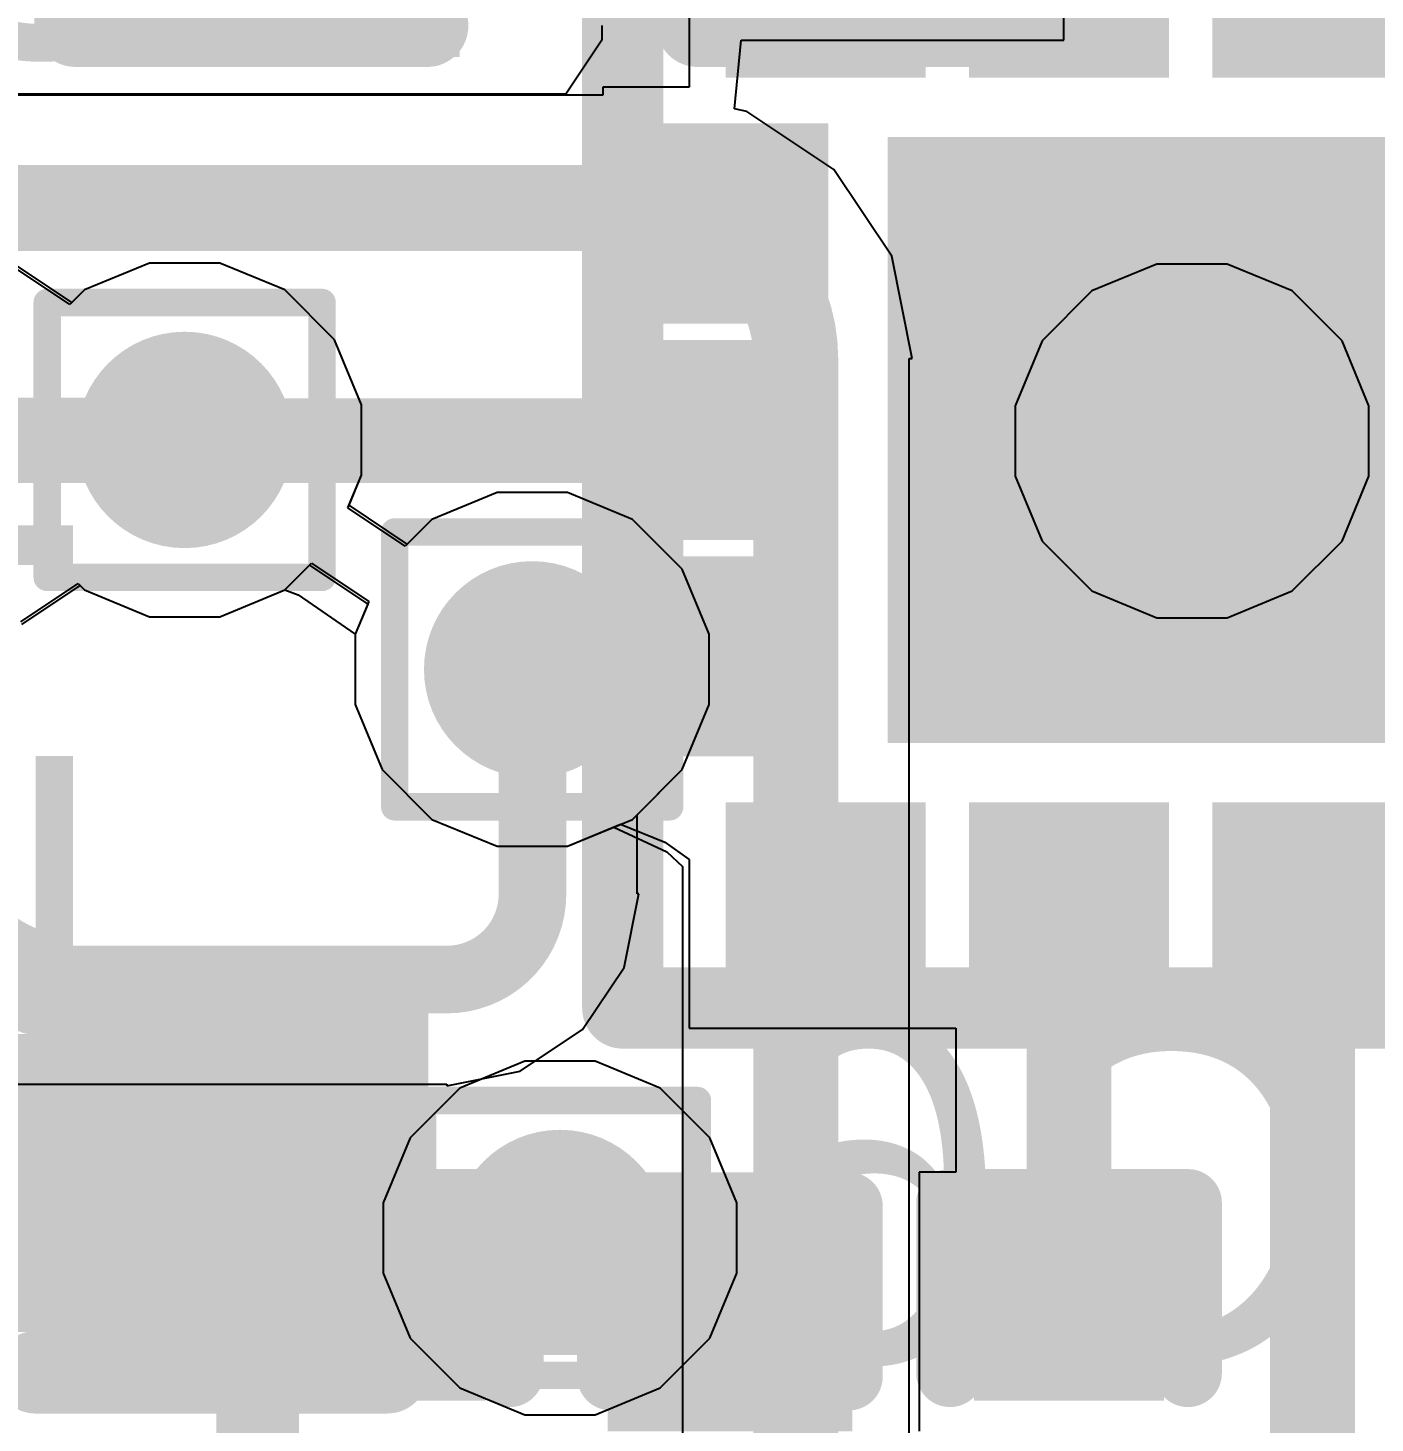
# Model space of a CAD drawing. Header units: inches. Extents: x -12 to 5355, y -7 to 5366.
# Drawn here: x 28.938 to 31.428, y 57.443 to 60.022 of the extents above; entities that cross this region are included whole.
import ezdxf

# ---------------------------------------------------------------- set-up
doc = ezdxf.new("R2010")
doc.units = ezdxf.units.IN
for name, color, linetype in [('BOTTOM LAYER', 5, 'Continuous'), ('Bottom Overlay', 54, 'Continuous'), ('Bottom Paste', 16, 'Continuous'), ('Bottom Solder', 6, 'Continuous'), ('Drill Drawing', 1, 'Continuous'), ('GROUND1', 16, 'Continuous'), ('GROUND2', 156, 'Continuous'), ('POWER', 76, 'Continuous'), ('SIGNAL', 90, 'Continuous'), ('TOP LAYER', 1, 'Continuous'), ('Top Overlay', 2, 'Continuous'), ('Top Paste', 8, 'Continuous'), ('Top Solder', 216, 'Continuous'), ('Via Holes', 16, 'Continuous')]:
    doc.layers.add(name, color=color, linetype=linetype)
doc.styles.add('Arial', font='', dxfattribs={"height": 0.2})
doc.styles.get('Arial').set_extended_font_data('Arial')

# ---------------------------------------------------------------- blocks, each defined once
blk = doc.blocks.new('CAPC0603X03L_C_11')
at = {"layer": 'TOP LAYER'}
for points in [[(-0.42, -0.15), (-0.42, 0.15), (-0.15, 0.15), (-0.15, -0.15)], [(0.15, -0.15), (0.15, 0.15), (0.42, 0.15), (0.42, -0.15)]]:
    blk.add_hatch(color=1, dxfattribs=at).paths.add_polyline_path(points)
at = {"layer": 'Top Paste'}
for points in [[(-0.42, -0.15), (-0.42, 0.15), (-0.15, 0.15), (-0.15, -0.15)], [(0.15, -0.15), (0.15, 0.15), (0.42, 0.15), (0.42, -0.15)]]:
    blk.add_hatch(color=8, dxfattribs=at).paths.add_polyline_path(points)
at = {"layer": 'Top Solder'}
for points in [[(-0.4454, -0.1754), (-0.4454, 0.1754), (-0.1246, 0.1754), (-0.1246, -0.1754)], [(0.1246, -0.1754), (0.1246, 0.1754), (0.4454, 0.1754), (0.4454, -0.1754)]]:
    blk.add_hatch(color=216, dxfattribs=at).paths.add_polyline_path(points)
at = {"layer": 'Top Overlay'}
for points in [[(-0.175, 0.22, 0.125, 0.125, 0), (-0.49, 0.22, 0.125, 0.125, 0)], [(-0.49, -0.22, 0.125, 0.125, 0), (-0.49, 0.22, 0.125, 0.125, 0)], [(0.49, 0.22, 0.125, 0.125, 0), (0.175, 0.22, 0.125, 0.125, 0)], [(0.49, -0.22, 0.125, 0.125, 0), (0.49, 0.22, 0.125, 0.125, 0)], [(-0.175, -0.22, 0.125, 0.125, 0), (-0.49, -0.22, 0.125, 0.125, 0)], [(0.49, -0.22, 0.125, 0.125, 0), (0.175, -0.22, 0.125, 0.125, 0)]]:
    blk.add_lwpolyline(points, format="xyseb", dxfattribs=at)
for points in [[(-0.5212, 0.22, 0.0625, 0.0625, 1), (-0.4587, 0.22, 0.0625, 0.0625, 1)], [(-0.5212, 0.22, 0.0625, 0.0625, 1), (-0.4587, 0.22, 0.0625, 0.0625, 1)], [(-0.2063, 0.22, 0.0625, 0.0625, 1), (-0.1438, 0.22, 0.0625, 0.0625, 1)], [(0.1438, 0.22, 0.0625, 0.0625, 1), (0.2063, 0.22, 0.0625, 0.0625, 1)], [(0.4587, 0.22, 0.0625, 0.0625, 1), (0.5212, 0.22, 0.0625, 0.0625, 1)], [(0.4587, 0.22, 0.0625, 0.0625, 1), (0.5212, 0.22, 0.0625, 0.0625, 1)], [(-0.5212, -0.22, 0.0625, 0.0625, 1), (-0.4587, -0.22, 0.0625, 0.0625, 1)], [(-0.5212, -0.22, 0.0625, 0.0625, 1), (-0.4587, -0.22, 0.0625, 0.0625, 1)], [(-0.2063, -0.22, 0.0625, 0.0625, 1), (-0.1438, -0.22, 0.0625, 0.0625, 1)], [(0.1438, -0.22, 0.0625, 0.0625, 1), (0.2063, -0.22, 0.0625, 0.0625, 1)], [(0.4587, -0.22, 0.0625, 0.0625, 1), (0.5212, -0.22, 0.0625, 0.0625, 1)], [(0.4587, -0.22, 0.0625, 0.0625, 1), (0.5212, -0.22, 0.0625, 0.0625, 1)]]:
    blk.add_lwpolyline(points, format="xyseb", close=True, dxfattribs=at)
blk = doc.blocks.new('CAPC0603X03L_C_40')
at = {"layer": 'TOP LAYER'}
for points in [[(-0.42, -0.15), (-0.42, 0.15), (-0.15, 0.15), (-0.15, -0.15)], [(0.15, -0.15), (0.15, 0.15), (0.42, 0.15), (0.42, -0.15)]]:
    blk.add_hatch(color=1, dxfattribs=at).paths.add_polyline_path(points)
at = {"layer": 'Top Paste'}
for points in [[(-0.42, -0.15), (-0.42, 0.15), (-0.15, 0.15), (-0.15, -0.15)], [(0.15, -0.15), (0.15, 0.15), (0.42, 0.15), (0.42, -0.15)]]:
    blk.add_hatch(color=8, dxfattribs=at).paths.add_polyline_path(points)
at = {"layer": 'Top Solder'}
for points in [[(-0.4454, -0.1754), (-0.4454, 0.1754), (-0.1246, 0.1754), (-0.1246, -0.1754)], [(0.1246, -0.1754), (0.1246, 0.1754), (0.4454, 0.1754), (0.4454, -0.1754)]]:
    blk.add_hatch(color=216, dxfattribs=at).paths.add_polyline_path(points)
at = {"layer": 'Top Overlay'}
for points in [[(-0.175, 0.22, 0.125, 0.125, 0), (-0.49, 0.22, 0.125, 0.125, 0)], [(-0.49, -0.22, 0.125, 0.125, 0), (-0.49, 0.22, 0.125, 0.125, 0)], [(0.49, 0.22, 0.125, 0.125, 0), (0.175, 0.22, 0.125, 0.125, 0)], [(0.49, -0.22, 0.125, 0.125, 0), (0.49, 0.22, 0.125, 0.125, 0)], [(-0.175, -0.22, 0.125, 0.125, 0), (-0.49, -0.22, 0.125, 0.125, 0)], [(0.49, -0.22, 0.125, 0.125, 0), (0.175, -0.22, 0.125, 0.125, 0)]]:
    blk.add_lwpolyline(points, format="xyseb", dxfattribs=at)
for points in [[(-0.5212, 0.22, 0.0625, 0.0625, 1), (-0.4587, 0.22, 0.0625, 0.0625, 1)], [(-0.5212, 0.22, 0.0625, 0.0625, 1), (-0.4587, 0.22, 0.0625, 0.0625, 1)], [(-0.2063, 0.22, 0.0625, 0.0625, 1), (-0.1438, 0.22, 0.0625, 0.0625, 1)], [(0.1438, 0.22, 0.0625, 0.0625, 1), (0.2063, 0.22, 0.0625, 0.0625, 1)], [(0.4587, 0.22, 0.0625, 0.0625, 1), (0.5212, 0.22, 0.0625, 0.0625, 1)], [(0.4587, 0.22, 0.0625, 0.0625, 1), (0.5212, 0.22, 0.0625, 0.0625, 1)], [(-0.5212, -0.22, 0.0625, 0.0625, 1), (-0.4587, -0.22, 0.0625, 0.0625, 1)], [(-0.5212, -0.22, 0.0625, 0.0625, 1), (-0.4587, -0.22, 0.0625, 0.0625, 1)], [(-0.2063, -0.22, 0.0625, 0.0625, 1), (-0.1438, -0.22, 0.0625, 0.0625, 1)], [(0.1438, -0.22, 0.0625, 0.0625, 1), (0.2063, -0.22, 0.0625, 0.0625, 1)], [(0.4587, -0.22, 0.0625, 0.0625, 1), (0.5212, -0.22, 0.0625, 0.0625, 1)], [(0.4587, -0.22, 0.0625, 0.0625, 1), (0.5212, -0.22, 0.0625, 0.0625, 1)]]:
    blk.add_lwpolyline(points, format="xyseb", close=True, dxfattribs=at)
blk = doc.blocks.new('UFQFN40P200X200X65_HS_15N_86')
at = {"layer": 'TOP LAYER'}
for points in [[(-0.4999, 0.4999), (0.5001, 0.4999), (0.5001, -0.5001), (-0.4999, -0.5001)], [(-0.7299, 0.3499), (-0.7299, 0.0999), (-0.9599, 0.0999), (-0.9599, 0.3499)], [(0.9601, 0.3499), (0.9601, 0.0999), (0.7301, 0.0999), (0.7301, 0.3499)], [(-0.7299, -0.1001), (-0.7299, -0.3501), (-0.9599, -0.3501), (-0.9599, -0.1001)], [(0.9601, -0.1001), (0.9601, -0.3501), (0.7301, -0.3501), (0.7301, -0.1001)], [(-0.7299, -0.5501), (-0.7299, -0.8001), (-0.9599, -0.8001), (-0.9599, -0.5501)], [(0.9601, -0.5501), (0.9601, -0.8001), (0.7301, -0.8001), (0.7301, -0.5501)], [(-0.5249, -0.7301), (-0.2749, -0.7301), (-0.2749, -0.9601), (-0.5249, -0.9601)], [(-0.1249, -0.7301), (0.1251, -0.7301), (0.1251, -0.9601), (-0.1249, -0.9601)], [(0.2751, -0.7301), (0.5251, -0.7301), (0.5251, -0.9601), (0.2751, -0.9601)]]:
    blk.add_hatch(color=1, dxfattribs=at).paths.add_polyline_path(points)
at = {"layer": 'Top Paste'}
h = blk.add_hatch(color=8, dxfattribs=at)
edge = h.paths.add_edge_path()
edge.add_arc((0.2125, -0.2125), 0.2125, 270, 360)
edge.add_line((0.425, -0.2125), (0.425, 0.2125))
edge.add_arc((0.2125, 0.2125), 0.2125, 0, 90)
edge.add_line((0.2125, 0.425), (-0.2125, 0.425))
edge.add_arc((-0.2125, 0.2125), 0.2125, 90, 180)
edge.add_line((-0.425, 0.2125), (-0.425, -0.2125))
edge.add_arc((-0.2125, -0.2125), 0.2125, 180, 270)
edge.add_line((-0.2125, -0.425), (0.2125, -0.425))
h = blk.add_hatch(color=8, dxfattribs=at)
edge = h.paths.add_edge_path()
edge.add_arc((-0.8449, 0.2149), 0.115, 180, 360)
edge.add_line((-0.7299, 0.2149), (-0.7299, 0.2349))
edge.add_arc((-0.8449, 0.2349), 0.115, 0, 180)
edge.add_line((-0.9599, 0.2349), (-0.9599, 0.2149))
h = blk.add_hatch(color=8, dxfattribs=at)
edge = h.paths.add_edge_path()
edge.add_arc((0.8451, 0.2149), 0.115, 180, 360)
edge.add_line((0.9601, 0.2149), (0.9601, 0.2349))
edge.add_arc((0.8451, 0.2349), 0.115, 0, 180)
edge.add_line((0.7301, 0.2349), (0.7301, 0.2149))
h = blk.add_hatch(color=8, dxfattribs=at)
edge = h.paths.add_edge_path()
edge.add_arc((-0.8449, -0.2351), 0.115, 180, 360)
edge.add_line((-0.7299, -0.2351), (-0.7299, -0.2151))
edge.add_arc((-0.8449, -0.2151), 0.115, 0, 180)
edge.add_line((-0.9599, -0.2151), (-0.9599, -0.2351))
h = blk.add_hatch(color=8, dxfattribs=at)
edge = h.paths.add_edge_path()
edge.add_arc((0.8451, -0.2351), 0.115, 180, 360)
edge.add_line((0.9601, -0.2351), (0.9601, -0.2151))
edge.add_arc((0.8451, -0.2151), 0.115, 0, 180)
edge.add_line((0.7301, -0.2151), (0.7301, -0.2351))
h = blk.add_hatch(color=8, dxfattribs=at)
edge = h.paths.add_edge_path()
edge.add_arc((-0.8449, -0.6851), 0.115, 180, 360)
edge.add_line((-0.7299, -0.6851), (-0.7299, -0.6651))
edge.add_arc((-0.8449, -0.6651), 0.115, 0, 180)
edge.add_line((-0.9599, -0.6651), (-0.9599, -0.6851))
h = blk.add_hatch(color=8, dxfattribs=at)
edge = h.paths.add_edge_path()
edge.add_arc((0.8451, -0.6851), 0.115, 180, 360)
edge.add_line((0.9601, -0.6851), (0.9601, -0.6651))
edge.add_arc((0.8451, -0.6651), 0.115, 0, 180)
edge.add_line((0.7301, -0.6651), (0.7301, -0.6851))
h = blk.add_hatch(color=8, dxfattribs=at)
edge = h.paths.add_edge_path()
edge.add_arc((-0.3899, -0.8451), 0.115, 270, 450)
edge.add_line((-0.3899, -0.7301), (-0.4099, -0.7301))
edge.add_arc((-0.4099, -0.8451), 0.115, 90, 270)
edge.add_line((-0.4099, -0.9601), (-0.3899, -0.9601))
h = blk.add_hatch(color=8, dxfattribs=at)
edge = h.paths.add_edge_path()
edge.add_arc((0.0101, -0.8451), 0.115, 270, 450)
edge.add_line((0.0101, -0.7301), (-0.0099, -0.7301))
edge.add_arc((-0.0099, -0.8451), 0.115, 90, 270)
edge.add_line((-0.0099, -0.9601), (0.0101, -0.9601))
h = blk.add_hatch(color=8, dxfattribs=at)
edge = h.paths.add_edge_path()
edge.add_arc((0.4101, -0.8451), 0.115, 270, 450)
edge.add_line((0.4101, -0.7301), (0.3901, -0.7301))
edge.add_arc((0.3901, -0.8451), 0.115, 90, 270)
edge.add_line((0.3901, -0.9601), (0.4101, -0.9601))
at = {"layer": 'Top Solder'}
for points in [[(-0.5599, 0.5599), (0.5601, 0.5599), (0.5601, -0.5601), (-0.5599, -0.5601)], [(-0.6699, 0.4099), (-0.6699, 0.0399), (-1.0199, 0.0399), (-1.0199, 0.4099)], [(1.0201, 0.4099), (1.0201, 0.0399), (0.6701, 0.0399), (0.6701, 0.4099)], [(-0.6699, -0.0401), (-0.6699, -0.4101), (-1.0199, -0.4101), (-1.0199, -0.0401)], [(1.0201, -0.0401), (1.0201, -0.4101), (0.6701, -0.4101), (0.6701, -0.0401)], [(-0.6699, -0.4901), (-0.6699, -0.8601), (-1.0199, -0.8601), (-1.0199, -0.4901)], [(1.0201, -0.4901), (1.0201, -0.8601), (0.6701, -0.8601), (0.6701, -0.4901)], [(-0.5849, -0.6701), (-0.2149, -0.6701), (-0.2149, -1.0201), (-0.5849, -1.0201)], [(-0.1849, -0.6701), (0.1851, -0.6701), (0.1851, -1.0201), (-0.1849, -1.0201)], [(0.2151, -0.6701), (0.5851, -0.6701), (0.5851, -1.0201), (0.2151, -1.0201)]]:
    blk.add_hatch(color=216, dxfattribs=at).paths.add_polyline_path(points)
at = {"layer": 'Top Overlay'}
for points in [[(1.0501, -1.0501, 0.15, 0.15, 0), (1.0501, 1.0499, 0.15, 0.15, 0)], [(1.0501, -1.0501, 0.15, 0.15, 0), (-1.0499, -1.0501, 0.15, 0.15, 0)]]:
    blk.add_lwpolyline(points, format="xyseb", dxfattribs=at)
blk.add_lwpolyline([(1.0126, -1.0501, 0.075, 0.075, 1), (1.0876, -1.0501, 0.075, 0.075, 1)], format="xyseb", close=True, dxfattribs=at)
blk.add_lwpolyline([(1.0126, -1.0501, 0.075, 0.075, 1), (1.0876, -1.0501, 0.075, 0.075, 1)], format="xyseb", close=True, dxfattribs=at)
blk = doc.blocks.new('INDC0603X03L_C_114')
at = {"layer": 'TOP LAYER'}
for points in [[(-0.4199, -0.1499), (-0.4199, 0.1501), (-0.1499, 0.1501), (-0.1499, -0.1499)], [(0.1501, -0.1499), (0.1501, 0.1501), (0.4201, 0.1501), (0.4201, -0.1499)]]:
    blk.add_hatch(color=1, dxfattribs=at).paths.add_polyline_path(points)
at = {"layer": 'Top Paste'}
for points in [[(-0.4199, -0.1499), (-0.4199, 0.1501), (-0.1499, 0.1501), (-0.1499, -0.1499)], [(0.1501, -0.1499), (0.1501, 0.1501), (0.4201, 0.1501), (0.4201, -0.1499)]]:
    blk.add_hatch(color=8, dxfattribs=at).paths.add_polyline_path(points)
at = {"layer": 'Top Solder'}
for points in [[(-0.4961, -0.2261), (-0.4961, 0.2263), (-0.0737, 0.2263), (-0.0737, -0.2261)], [(0.0739, -0.2261), (0.0739, 0.2263), (0.4963, 0.2263), (0.4963, -0.2261)]]:
    blk.add_hatch(color=216, dxfattribs=at).paths.add_polyline_path(points)
at = {"layer": 'Top Overlay'}
for points in [[(-0.4899, -0.2199, 0.125, 0.125, 0), (-0.4899, 0.2201, 0.125, 0.125, 0)], [(-0.1749, 0.2201, 0.125, 0.125, 0), (-0.4899, 0.2201, 0.125, 0.125, 0)], [(0.4901, 0.2201, 0.125, 0.125, 0), (0.1751, 0.2201, 0.125, 0.125, 0)], [(0.4901, -0.2199, 0.125, 0.125, 0), (0.4901, 0.2201, 0.125, 0.125, 0)], [(-0.1749, -0.2199, 0.125, 0.125, 0), (-0.4899, -0.2199, 0.125, 0.125, 0)], [(0.4901, -0.2199, 0.125, 0.125, 0), (0.1751, -0.2199, 0.125, 0.125, 0)]]:
    blk.add_lwpolyline(points, format="xyseb", dxfattribs=at)
for points in [[(-0.5212, 0.2201, 0.0625, 0.0625, 1), (-0.4587, 0.2201, 0.0625, 0.0625, 1)], [(-0.5212, 0.2201, 0.0625, 0.0625, 1), (-0.4587, 0.2201, 0.0625, 0.0625, 1)], [(-0.2062, 0.2201, 0.0625, 0.0625, 1), (-0.1437, 0.2201, 0.0625, 0.0625, 1)], [(0.1438, 0.2201, 0.0625, 0.0625, 1), (0.2063, 0.2201, 0.0625, 0.0625, 1)], [(0.4588, 0.2201, 0.0625, 0.0625, 1), (0.5213, 0.2201, 0.0625, 0.0625, 1)], [(0.4588, 0.2201, 0.0625, 0.0625, 1), (0.5213, 0.2201, 0.0625, 0.0625, 1)], [(-0.5212, -0.2199, 0.0625, 0.0625, 1), (-0.4587, -0.2199, 0.0625, 0.0625, 1)], [(-0.5212, -0.2199, 0.0625, 0.0625, 1), (-0.4587, -0.2199, 0.0625, 0.0625, 1)], [(-0.2062, -0.2199, 0.0625, 0.0625, 1), (-0.1437, -0.2199, 0.0625, 0.0625, 1)], [(0.1438, -0.2199, 0.0625, 0.0625, 1), (0.2063, -0.2199, 0.0625, 0.0625, 1)], [(0.4588, -0.2199, 0.0625, 0.0625, 1), (0.5213, -0.2199, 0.0625, 0.0625, 1)], [(0.4588, -0.2199, 0.0625, 0.0625, 1), (0.5213, -0.2199, 0.0625, 0.0625, 1)]]:
    blk.add_lwpolyline(points, format="xyseb", close=True, dxfattribs=at)
blk = doc.blocks.new('CAPC1005X04L_B_140')
at = {"layer": 'BOTTOM LAYER'}
for points in [[(-0.2, 0.25), (-0.2, -0.25), (-0.8, -0.25), (-0.8, 0.25)], [(0.8, 0.25), (0.8, -0.25), (0.2, -0.25), (0.2, 0.25)]]:
    blk.add_hatch(color=5, dxfattribs=at).paths.add_polyline_path(points)
at = {"layer": 'Bottom Paste'}
for points in [[(-0.2, 0.25), (-0.2, -0.25), (-0.8, -0.25), (-0.8, 0.25)], [(0.8, 0.25), (0.8, -0.25), (0.2, -0.25), (0.2, 0.25)]]:
    blk.add_hatch(color=16, dxfattribs=at).paths.add_polyline_path(points)
at = {"layer": 'Bottom Solder'}
for points in [[(-0.1746, 0.2754), (-0.1746, -0.2754), (-0.8254, -0.2754), (-0.8254, 0.2754)], [(0.8254, 0.2754), (0.8254, -0.2754), (0.1746, -0.2754), (0.1746, 0.2754)]]:
    blk.add_hatch(color=6, dxfattribs=at).paths.add_polyline_path(points)
at = {"layer": 'Bottom Overlay'}
for points in [[(-0.9001, 0.3501, 0.1524, 0.1524, 0), (-0.2501, 0.3501, 0.1524, 0.1524, 0)], [(-0.9001, -0.3499, 0.1524, 0.1524, 0), (-0.9001, 0.3501, 0.1524, 0.1524, 0)], [(0.2499, 0.3501, 0.1524, 0.1524, 0), (0.8999, 0.3501, 0.1524, 0.1524, 0)], [(0.8999, -0.3499, 0.1524, 0.1524, 0), (0.8999, 0.3501, 0.1524, 0.1524, 0)], [(-0.9001, -0.3499, 0.1524, 0.1524, 0), (-0.2501, -0.3499, 0.1524, 0.1524, 0)], [(0.2499, -0.3499, 0.1524, 0.1524, 0), (0.8999, -0.3499, 0.1524, 0.1524, 0)]]:
    blk.add_lwpolyline(points, format="xyseb", dxfattribs=at)
for points in [[(-0.9382, 0.3501, 0.0762, 0.0762, 1), (-0.862, 0.3501, 0.0762, 0.0762, 1)], [(-0.9382, 0.3501, 0.0762, 0.0762, 1), (-0.862, 0.3501, 0.0762, 0.0762, 1)], [(-0.2882, 0.3501, 0.0762, 0.0762, 1), (-0.212, 0.3501, 0.0762, 0.0762, 1)], [(0.2118, 0.3501, 0.0762, 0.0762, 1), (0.288, 0.3501, 0.0762, 0.0762, 1)], [(0.8618, 0.3501, 0.0762, 0.0762, 1), (0.938, 0.3501, 0.0762, 0.0762, 1)], [(0.8618, 0.3501, 0.0762, 0.0762, 1), (0.938, 0.3501, 0.0762, 0.0762, 1)], [(-0.9382, -0.3499, 0.0762, 0.0762, 1), (-0.862, -0.3499, 0.0762, 0.0762, 1)], [(-0.9382, -0.3499, 0.0762, 0.0762, 1), (-0.862, -0.3499, 0.0762, 0.0762, 1)], [(-0.2882, -0.3499, 0.0762, 0.0762, 1), (-0.212, -0.3499, 0.0762, 0.0762, 1)], [(0.2118, -0.3499, 0.0762, 0.0762, 1), (0.288, -0.3499, 0.0762, 0.0762, 1)], [(0.8618, -0.3499, 0.0762, 0.0762, 1), (0.938, -0.3499, 0.0762, 0.0762, 1)], [(0.8618, -0.3499, 0.0762, 0.0762, 1), (0.938, -0.3499, 0.0762, 0.0762, 1)]]:
    blk.add_lwpolyline(points, format="xyseb", close=True, dxfattribs=at)
blk = doc.blocks.new('CAPC1005X04L_B_141')
at = {"layer": 'BOTTOM LAYER'}
for points in [[(-0.2, 0.25), (-0.2, -0.25), (-0.8, -0.25), (-0.8, 0.25)], [(0.8, 0.25), (0.8, -0.25), (0.2, -0.25), (0.2, 0.25)]]:
    blk.add_hatch(color=5, dxfattribs=at).paths.add_polyline_path(points)
at = {"layer": 'Bottom Paste'}
for points in [[(-0.2, 0.25), (-0.2, -0.25), (-0.8, -0.25), (-0.8, 0.25)], [(0.8, 0.25), (0.8, -0.25), (0.2, -0.25), (0.2, 0.25)]]:
    blk.add_hatch(color=16, dxfattribs=at).paths.add_polyline_path(points)
at = {"layer": 'Bottom Solder'}
for points in [[(-0.1746, 0.2754), (-0.1746, -0.2754), (-0.8254, -0.2754), (-0.8254, 0.2754)], [(0.8254, 0.2754), (0.8254, -0.2754), (0.1746, -0.2754), (0.1746, 0.2754)]]:
    blk.add_hatch(color=6, dxfattribs=at).paths.add_polyline_path(points)
at = {"layer": 'Bottom Overlay'}
for points in [[(-0.9001, 0.3501, 0.1524, 0.1524, 0), (-0.9001, -0.3499, 0.1524, 0.1524, 0)], [(-0.2501, 0.3501, 0.1524, 0.1524, 0), (-0.9001, 0.3501, 0.1524, 0.1524, 0)], [(0.8999, 0.3501, 0.1524, 0.1524, 0), (0.2499, 0.3501, 0.1524, 0.1524, 0)], [(0.8999, 0.3501, 0.1524, 0.1524, 0), (0.8999, -0.3499, 0.1524, 0.1524, 0)], [(-0.2501, -0.3499, 0.1524, 0.1524, 0), (-0.9001, -0.3499, 0.1524, 0.1524, 0)], [(0.8999, -0.3499, 0.1524, 0.1524, 0), (0.2499, -0.3499, 0.1524, 0.1524, 0)]]:
    blk.add_lwpolyline(points, format="xyseb", dxfattribs=at)
for points in [[(-0.9382, 0.3501, 0.0762, 0.0762, 1), (-0.862, 0.3501, 0.0762, 0.0762, 1)], [(-0.9382, 0.3501, 0.0762, 0.0762, 1), (-0.862, 0.3501, 0.0762, 0.0762, 1)], [(-0.2882, 0.3501, 0.0762, 0.0762, 1), (-0.212, 0.3501, 0.0762, 0.0762, 1)], [(0.2118, 0.3501, 0.0762, 0.0762, 1), (0.288, 0.3501, 0.0762, 0.0762, 1)], [(0.8618, 0.3501, 0.0762, 0.0762, 1), (0.938, 0.3501, 0.0762, 0.0762, 1)], [(0.8618, 0.3501, 0.0762, 0.0762, 1), (0.938, 0.3501, 0.0762, 0.0762, 1)], [(-0.9382, -0.3499, 0.0762, 0.0762, 1), (-0.862, -0.3499, 0.0762, 0.0762, 1)], [(-0.9382, -0.3499, 0.0762, 0.0762, 1), (-0.862, -0.3499, 0.0762, 0.0762, 1)], [(-0.2882, -0.3499, 0.0762, 0.0762, 1), (-0.212, -0.3499, 0.0762, 0.0762, 1)], [(0.2118, -0.3499, 0.0762, 0.0762, 1), (0.288, -0.3499, 0.0762, 0.0762, 1)], [(0.8618, -0.3499, 0.0762, 0.0762, 1), (0.938, -0.3499, 0.0762, 0.0762, 1)], [(0.8618, -0.3499, 0.0762, 0.0762, 1), (0.938, -0.3499, 0.0762, 0.0762, 1)]]:
    blk.add_lwpolyline(points, format="xyseb", close=True, dxfattribs=at)

msp = doc.modelspace()

# ---------------------------------------------------------------- hatches: boundary and pattern name
at = {"layer": 'BOTTOM LAYER'}
h = msp.add_hatch(color=5, dxfattribs=at)
edge = h.paths.add_edge_path()
edge.add_arc((29.2274, 59.2601), 0.2, 0, 360)
h = msp.add_hatch(color=5, dxfattribs=at)
edge = h.paths.add_edge_path()
edge.add_arc((31.0896, 59.2582), 0.2, 0, 360)
h = msp.add_hatch(color=5, dxfattribs=at)
edge = h.paths.add_edge_path()
edge.add_arc((29.8698, 58.836), 0.2, 0, 360)
h = msp.add_hatch(color=5, dxfattribs=at)
edge = h.paths.add_edge_path()
edge.add_arc((29.9212, 57.785), 0.2, 0, 360)
at = {"layer": 'GROUND1'}
h = msp.add_hatch(color=16, dxfattribs=at)
edge = h.paths.add_edge_path()
edge.add_arc((29.2274, 59.2601), 0.2, 0, 360)
h = msp.add_hatch(color=16, dxfattribs=at)
edge = h.paths.add_edge_path()
edge.add_arc((31.0896, 59.2582), 0.2, 0, 360)
h = msp.add_hatch(color=16, dxfattribs=at)
edge = h.paths.add_edge_path()
edge.add_arc((29.8698, 58.836), 0.2, 0, 360)
h = msp.add_hatch(color=16, dxfattribs=at)
edge = h.paths.add_edge_path()
edge.add_arc((29.9212, 57.785), 0.2, 0, 360)
at = {"layer": 'GROUND2'}
h = msp.add_hatch(color=156, dxfattribs=at)
edge = h.paths.add_edge_path()
edge.add_arc((29.2274, 59.2601), 0.2, 0, 360)
h = msp.add_hatch(color=156, dxfattribs=at)
edge = h.paths.add_edge_path()
edge.add_arc((31.0896, 59.2582), 0.2, 0, 360)
h = msp.add_hatch(color=156, dxfattribs=at)
edge = h.paths.add_edge_path()
edge.add_arc((29.8698, 58.836), 0.2, 0, 360)
h = msp.add_hatch(color=156, dxfattribs=at)
edge = h.paths.add_edge_path()
edge.add_arc((29.9212, 57.785), 0.2, 0, 360)
at = {"layer": 'POWER'}
h = msp.add_hatch(color=76, dxfattribs=at)
edge = h.paths.add_edge_path()
edge.add_arc((29.2274, 59.2601), 0.2, 0, 360)
h = msp.add_hatch(color=76, dxfattribs=at)
edge = h.paths.add_edge_path()
edge.add_arc((31.0896, 59.2582), 0.2, 0, 360)
h = msp.add_hatch(color=76, dxfattribs=at)
edge = h.paths.add_edge_path()
edge.add_arc((29.8698, 58.836), 0.2, 0, 360)
h = msp.add_hatch(color=76, dxfattribs=at)
edge = h.paths.add_edge_path()
edge.add_arc((29.9212, 57.785), 0.2, 0, 360)
at = {"layer": 'SIGNAL'}
h = msp.add_hatch(color=90, dxfattribs=at)
edge = h.paths.add_edge_path()
edge.add_arc((29.2274, 59.2601), 0.2, 0, 360)
h = msp.add_hatch(color=90, dxfattribs=at)
edge = h.paths.add_edge_path()
edge.add_arc((31.0896, 59.2582), 0.2, 0, 360)
h = msp.add_hatch(color=90, dxfattribs=at)
edge = h.paths.add_edge_path()
edge.add_arc((29.8698, 58.836), 0.2, 0, 360)
h = msp.add_hatch(color=90, dxfattribs=at)
edge = h.paths.add_edge_path()
edge.add_arc((29.9212, 57.785), 0.2, 0, 360)
at = {"layer": 'TOP LAYER'}
h = msp.add_hatch(color=1, dxfattribs=at)
edge = h.paths.add_edge_path()
edge.add_arc((29.2274, 59.2601), 0.2, 0, 360)
h = msp.add_hatch(color=1, dxfattribs=at)
edge = h.paths.add_edge_path()
edge.add_arc((31.0896, 59.2582), 0.2, 0, 360)
h = msp.add_hatch(color=1, dxfattribs=at)
edge = h.paths.add_edge_path()
edge.add_arc((29.8698, 58.836), 0.2, 0, 360)
h = msp.add_hatch(color=1, dxfattribs=at)
edge = h.paths.add_edge_path()
edge.add_arc((29.9212, 57.785), 0.2, 0, 360)
at = {"layer": 'Via Holes'}
h = msp.add_hatch(color=7, dxfattribs=at)
edge = h.paths.add_edge_path()
edge.add_arc((29.2274, 59.2601), 0.1, 0, 360)
h = msp.add_hatch(color=7, dxfattribs=at)
edge = h.paths.add_edge_path()
edge.add_arc((31.0896, 59.2582), 0.1, 0, 360)
h = msp.add_hatch(color=7, dxfattribs=at)
edge = h.paths.add_edge_path()
edge.add_arc((29.8698, 58.836), 0.1, 0, 360)
h = msp.add_hatch(color=7, dxfattribs=at)
edge = h.paths.add_edge_path()
edge.add_arc((29.9212, 57.785), 0.1, 0, 360)

# ---------------------------------------------------------------- linework, layer by layer
at = {"layer": 'BOTTOM LAYER'}
for p, q in [((30.8526, 59.9988), (30.8526, 60.7528)), ((29.9986, 60.0264), (29.9986, 59.9988)), ((29.9986, 59.9988), (29.932, 59.8994)), ((30.2438, 59.8718), (30.2563, 59.9988)), ((30.2563, 59.9988), (30.8526, 59.9988)), ((29.932, 59.8994), (28.8535, 59.8994)), ((30.2668, 59.8672), (30.2438, 59.8718)), ((30.4272, 59.76), (30.2668, 59.8672)), ((30.5344, 59.5996), (30.4272, 59.76)), ((30.572, 59.4104), (30.5344, 59.5996)), ((30.5666, 56.8372), (30.5666, 59.4104)), ((30.5666, 59.4104), (30.572, 59.4104)), ((29.4126, 58.9829), (29.4582, 59.0285)), ((29.4582, 59.0285), (29.5659, 58.9566)), ((28.9265, 58.9189), (29.0342, 58.9909)), ((29.0342, 58.9909), (29.0421, 58.9829)), ((29.0421, 58.9829), (29.1623, 58.9331)), ((29.2924, 58.9331), (29.4126, 58.9829)), ((29.5659, 58.9566), (29.5428, 58.901)), ((29.1623, 58.9331), (29.2924, 58.9331)), ((29.5428, 58.901), (29.5428, 58.7709)), ((29.5428, 58.7709), (29.5926, 58.6507)), ((29.5926, 58.6507), (29.6846, 58.5587)), ((29.6846, 58.5587), (29.8048, 58.509)), ((29.9349, 58.509), (30.0208, 58.5446)), ((30.0208, 58.5446), (30.1188, 58.499)), ((29.8048, 58.509), (29.9349, 58.509)), ((30.1188, 58.499), (30.1478, 58.4719)), ((30.1478, 58.4719), (30.1478, 53.6064))]:
    msp.add_line(p, q, dxfattribs=at)
for points in [[(28.6004, 59.69, 0.1567, 0.1567, 0), (30.0776, 59.69, 0.1567, 0.1567, 0)], [(30.0776, 59.69, 0.1567, 0.1567, -0.414214), (30.3572, 59.4104, 0.1567, 0.1567, 0)], [(30.3572, 53.0204, 0.1567, 0.1567, 0), (30.3572, 59.4104, 0.1567, 0.1567, 0)], [(26.9001, 59.2601, 0.1567, 0.1567, 0), (29.2274, 59.2601, 0.1567, 0.1567, 0)], [(29.2028, 57.8737, 0.1524, 0.1524, -0.031806), (29.202, 57.8866, 0.1524, 0.1524, 0)], [(29.3036, 57.785, 0.1524, 0.1524, -0.377435), (29.2028, 57.8737, 0.1524, 0.1524, 0)], [(29.3036, 57.785, 0.1524, 0.1524, 0), (29.3201, 57.785, 0.1524, 0.1524, 0)], [(29.3201, 57.785, 0.1524, 0.1524, 0), (29.9212, 57.785, 0.1524, 0.1524, 0)], [(29.3201, 57.785, 0.1524, 0.1524, -0.15298), (29.3624, 57.65, 0.1524, 0.1524, 0)], [(29.3624, 54.356, 0.1524, 0.1524, 0), (29.3624, 57.65, 0.1524, 0.1524, 0)]]:
    msp.add_lwpolyline(points, format="xyseb", dxfattribs=at)
for points in [[(30.0385, 59.69, 0.0783, 0.0783, 1), (30.1168, 59.69, 0.0783, 0.0783, 1)], [(30.0385, 59.69, 0.0783, 0.0783, 1), (30.1168, 59.69, 0.0783, 0.0783, 1)], [(30.318, 59.4104, 0.0783, 0.0783, 1), (30.3964, 59.4104, 0.0783, 0.0783, 1)], [(30.318, 59.4104, 0.0783, 0.0783, 1), (30.3964, 59.4104, 0.0783, 0.0783, 1)], [(29.1882, 59.2601, 0.0783, 0.0783, 1), (29.2665, 59.2601, 0.0783, 0.0783, 1)], [(29.1639, 57.8866, 0.0762, 0.0762, 1), (29.2401, 57.8866, 0.0762, 0.0762, 1)], [(29.1647, 57.8737, 0.0762, 0.0762, 1), (29.2409, 57.8737, 0.0762, 0.0762, 1)], [(29.1647, 57.8737, 0.0762, 0.0762, 1), (29.2409, 57.8737, 0.0762, 0.0762, 1)], [(29.2655, 57.785, 0.0762, 0.0762, 1), (29.3417, 57.785, 0.0762, 0.0762, 1)], [(29.2655, 57.785, 0.0762, 0.0762, 1), (29.3417, 57.785, 0.0762, 0.0762, 1)], [(29.282, 57.785, 0.0762, 0.0762, 1), (29.3582, 57.785, 0.0762, 0.0762, 1)], [(29.282, 57.785, 0.0762, 0.0762, 1), (29.3582, 57.785, 0.0762, 0.0762, 1)], [(29.282, 57.785, 0.0762, 0.0762, 1), (29.3582, 57.785, 0.0762, 0.0762, 1)], [(29.8831, 57.785, 0.0762, 0.0762, 1), (29.9593, 57.785, 0.0762, 0.0762, 1)], [(29.3243, 57.65, 0.0762, 0.0762, 1), (29.4005, 57.65, 0.0762, 0.0762, 1)], [(29.3243, 57.65, 0.0762, 0.0762, 1), (29.4005, 57.65, 0.0762, 0.0762, 1)]]:
    msp.add_lwpolyline(points, format="xyseb", close=True, dxfattribs=at)
at = {"layer": 'Drill Drawing'}
for points in [[(28.9734, 59.5141, 0.0508, 0.0508, 0), (29.4814, 59.5141, 0.0508, 0.0508, 0)], [(28.9734, 59.0061, 0.0508, 0.0508, 0), (28.9734, 59.5141, 0.0508, 0.0508, 0)], [(29.4814, 59.0061, 0.0508, 0.0508, 0), (29.4814, 59.5141, 0.0508, 0.0508, 0)], [(30.8356, 59.5122, 0.0508, 0.0508, 0), (31.3436, 59.5122, 0.0508, 0.0508, 0)], [(30.8356, 59.0042, 0.0508, 0.0508, 0), (30.8356, 59.5122, 0.0508, 0.0508, 0)], [(31.3436, 59.0042, 0.0508, 0.0508, 0), (31.3436, 59.5122, 0.0508, 0.0508, 0)], [(29.6158, 59.09, 0.0508, 0.0508, 0), (30.1238, 59.09, 0.0508, 0.0508, 0)], [(29.6158, 58.582, 0.0508, 0.0508, 0), (29.6158, 59.09, 0.0508, 0.0508, 0)], [(30.1238, 58.582, 0.0508, 0.0508, 0), (30.1238, 59.09, 0.0508, 0.0508, 0)], [(28.9734, 59.0061, 0.0508, 0.0508, 0), (29.4814, 59.0061, 0.0508, 0.0508, 0)], [(30.8356, 59.0042, 0.0508, 0.0508, 0), (31.3436, 59.0042, 0.0508, 0.0508, 0)], [(29.6158, 58.582, 0.0508, 0.0508, 0), (30.1238, 58.582, 0.0508, 0.0508, 0)], [(29.6672, 58.039, 0.0508, 0.0508, 0), (30.1752, 58.039, 0.0508, 0.0508, 0)], [(29.6672, 57.531, 0.0508, 0.0508, 0), (29.6672, 58.039, 0.0508, 0.0508, 0)], [(30.1752, 57.531, 0.0508, 0.0508, 0), (30.1752, 58.039, 0.0508, 0.0508, 0)], [(29.6672, 57.531, 0.0508, 0.0508, 0), (30.1752, 57.531, 0.0508, 0.0508, 0)]]:
    msp.add_lwpolyline(points, format="xyseb", dxfattribs=at)
for points in [[(28.9607, 59.5141, 0.0254, 0.0254, 1), (28.9861, 59.5141, 0.0254, 0.0254, 1)], [(28.9607, 59.5141, 0.0254, 0.0254, 1), (28.9861, 59.5141, 0.0254, 0.0254, 1)], [(29.4687, 59.5141, 0.0254, 0.0254, 1), (29.4941, 59.5141, 0.0254, 0.0254, 1)], [(29.4687, 59.5141, 0.0254, 0.0254, 1), (29.4941, 59.5141, 0.0254, 0.0254, 1)], [(30.8229, 59.5122, 0.0254, 0.0254, 1), (30.8483, 59.5122, 0.0254, 0.0254, 1)], [(30.8229, 59.5122, 0.0254, 0.0254, 1), (30.8483, 59.5122, 0.0254, 0.0254, 1)], [(31.3309, 59.5122, 0.0254, 0.0254, 1), (31.3563, 59.5122, 0.0254, 0.0254, 1)], [(31.3309, 59.5122, 0.0254, 0.0254, 1), (31.3563, 59.5122, 0.0254, 0.0254, 1)], [(29.6031, 59.09, 0.0254, 0.0254, 1), (29.6285, 59.09, 0.0254, 0.0254, 1)], [(29.6031, 59.09, 0.0254, 0.0254, 1), (29.6285, 59.09, 0.0254, 0.0254, 1)], [(30.1111, 59.09, 0.0254, 0.0254, 1), (30.1365, 59.09, 0.0254, 0.0254, 1)], [(30.1111, 59.09, 0.0254, 0.0254, 1), (30.1365, 59.09, 0.0254, 0.0254, 1)], [(28.9607, 59.0061, 0.0254, 0.0254, 1), (28.9861, 59.0061, 0.0254, 0.0254, 1)], [(28.9607, 59.0061, 0.0254, 0.0254, 1), (28.9861, 59.0061, 0.0254, 0.0254, 1)], [(29.4687, 59.0061, 0.0254, 0.0254, 1), (29.4941, 59.0061, 0.0254, 0.0254, 1)], [(29.4687, 59.0061, 0.0254, 0.0254, 1), (29.4941, 59.0061, 0.0254, 0.0254, 1)], [(30.8229, 59.0042, 0.0254, 0.0254, 1), (30.8483, 59.0042, 0.0254, 0.0254, 1)], [(30.8229, 59.0042, 0.0254, 0.0254, 1), (30.8483, 59.0042, 0.0254, 0.0254, 1)], [(31.3309, 59.0042, 0.0254, 0.0254, 1), (31.3563, 59.0042, 0.0254, 0.0254, 1)], [(31.3309, 59.0042, 0.0254, 0.0254, 1), (31.3563, 59.0042, 0.0254, 0.0254, 1)], [(29.6031, 58.582, 0.0254, 0.0254, 1), (29.6285, 58.582, 0.0254, 0.0254, 1)], [(29.6031, 58.582, 0.0254, 0.0254, 1), (29.6285, 58.582, 0.0254, 0.0254, 1)], [(30.1111, 58.582, 0.0254, 0.0254, 1), (30.1365, 58.582, 0.0254, 0.0254, 1)], [(30.1111, 58.582, 0.0254, 0.0254, 1), (30.1365, 58.582, 0.0254, 0.0254, 1)], [(29.6545, 58.039, 0.0254, 0.0254, 1), (29.6799, 58.039, 0.0254, 0.0254, 1)], [(29.6545, 58.039, 0.0254, 0.0254, 1), (29.6799, 58.039, 0.0254, 0.0254, 1)], [(30.1625, 58.039, 0.0254, 0.0254, 1), (30.1879, 58.039, 0.0254, 0.0254, 1)], [(30.1625, 58.039, 0.0254, 0.0254, 1), (30.1879, 58.039, 0.0254, 0.0254, 1)], [(29.6545, 57.531, 0.0254, 0.0254, 1), (29.6799, 57.531, 0.0254, 0.0254, 1)], [(29.6545, 57.531, 0.0254, 0.0254, 1), (29.6799, 57.531, 0.0254, 0.0254, 1)], [(30.1625, 57.531, 0.0254, 0.0254, 1), (30.1879, 57.531, 0.0254, 0.0254, 1)], [(30.1625, 57.531, 0.0254, 0.0254, 1), (30.1879, 57.531, 0.0254, 0.0254, 1)]]:
    msp.add_lwpolyline(points, format="xyseb", close=True, dxfattribs=at)
at = {"layer": 'GROUND1'}
for p, q in [((29.019, 59.5142), (28.9113, 59.5862)), ((29.1623, 59.5871), (29.0421, 59.5374)), ((29.2924, 59.5871), (29.1623, 59.5871)), ((29.4126, 59.5374), (29.2924, 59.5871)), ((29.0421, 59.5374), (29.019, 59.5142)), ((29.5046, 59.4454), (29.4126, 59.5374)), ((29.5544, 59.3252), (29.5046, 59.4454)), ((29.5544, 59.1951), (29.5544, 59.3252)), ((29.5313, 59.1395), (29.5544, 59.1951)), ((29.8048, 59.163), (29.6846, 59.1132)), ((29.9349, 59.163), (29.8048, 59.163)), ((30.0551, 59.1132), (29.9349, 59.163)), ((29.639, 59.0676), (29.5313, 59.1395)), ((29.6846, 59.1132), (29.639, 59.0676)), ((30.147, 59.0212), (30.0551, 59.1132)), ((29.4126, 58.9829), (29.4582, 59.0285)), ((29.4582, 59.0285), (29.5659, 58.9566)), ((30.1968, 58.901), (30.147, 59.0212)), ((28.9265, 58.9189), (29.0342, 58.9909)), ((29.0342, 58.9909), (29.0421, 58.9829)), ((29.0421, 58.9829), (29.1623, 58.9331)), ((29.2924, 58.9331), (29.4126, 58.9829)), ((29.5659, 58.9566), (29.5428, 58.901)), ((29.1623, 58.9331), (29.2924, 58.9331)), ((29.5428, 58.901), (29.5428, 58.7709)), ((30.1968, 58.7709), (30.1968, 58.901)), ((29.5428, 58.7709), (29.5926, 58.6507)), ((30.147, 58.6507), (30.1968, 58.7709)), ((29.5926, 58.6507), (29.6846, 58.5587)), ((30.0551, 58.5587), (30.147, 58.6507)), ((29.6846, 58.5587), (29.8048, 58.509)), ((29.9349, 58.509), (30.0551, 58.5587)), ((29.8048, 58.509), (29.9349, 58.509))]:
    msp.add_line(p, q, dxfattribs=at)
at = {"layer": 'GROUND2'}
for p, q in [((29.0153, 59.5105), (28.9093, 59.5813)), ((29.1623, 59.5871), (29.0421, 59.5374)), ((29.2924, 59.5871), (29.1623, 59.5871)), ((29.4126, 59.5374), (29.2924, 59.5871)), ((29.0421, 59.5374), (29.0153, 59.5105)), ((29.5046, 59.4454), (29.4126, 59.5374)), ((29.5544, 59.3252), (29.5046, 59.4454)), ((29.5544, 59.1951), (29.5544, 59.3252)), ((29.5293, 59.1347), (29.5544, 59.1951)), ((29.8048, 59.163), (29.6846, 59.1132)), ((29.9349, 59.163), (29.8048, 59.163)), ((30.0551, 59.1132), (29.9349, 59.163)), ((29.6353, 59.0639), (29.5293, 59.1347)), ((29.6846, 59.1132), (29.6353, 59.0639)), ((30.147, 59.0212), (30.0551, 59.1132)), ((29.4126, 58.9829), (29.4619, 59.0322)), ((29.4619, 59.0322), (29.5679, 58.9614)), ((30.1968, 58.901), (30.147, 59.0212)), ((28.9245, 58.9237), (29.0305, 58.9945)), ((29.0305, 58.9945), (29.0421, 58.9829)), ((29.0421, 58.9829), (29.1623, 58.9331)), ((29.2924, 58.9331), (29.4126, 58.9829)), ((29.5679, 58.9614), (29.5428, 58.901)), ((29.1623, 58.9331), (29.2924, 58.9331)), ((29.5428, 58.901), (29.5428, 58.7709)), ((30.1968, 58.7709), (30.1968, 58.901)), ((29.5428, 58.7709), (29.5926, 58.6507)), ((30.147, 58.6507), (30.1968, 58.7709)), ((29.5926, 58.6507), (29.6846, 58.5587)), ((30.0551, 58.5587), (30.147, 58.6507)), ((29.6846, 58.5587), (29.8048, 58.509)), ((29.9349, 58.509), (30.0551, 58.5587)), ((29.8048, 58.509), (29.9349, 58.509))]:
    msp.add_line(p, q, dxfattribs=at)
at = {"layer": 'POWER'}
for p, q in [((29.019, 59.5142), (28.9113, 59.5862)), ((29.1623, 59.5871), (29.0421, 59.5374)), ((29.2924, 59.5871), (29.1623, 59.5871)), ((29.4126, 59.5374), (29.2924, 59.5871)), ((31.0246, 59.5852), (30.9044, 59.5354)), ((31.1546, 59.5852), (31.0246, 59.5852)), ((31.2748, 59.5354), (31.1546, 59.5852)), ((29.0421, 59.5374), (29.019, 59.5142)), ((29.5046, 59.4454), (29.4126, 59.5374)), ((30.9044, 59.5354), (30.8124, 59.4434)), ((31.3668, 59.4434), (31.2748, 59.5354)), ((29.5544, 59.3252), (29.5046, 59.4454)), ((30.8124, 59.4434), (30.7626, 59.3232)), ((31.4166, 59.3232), (31.3668, 59.4434)), ((29.5544, 59.1951), (29.5544, 59.3252)), ((30.7626, 59.3232), (30.7626, 59.1932)), ((31.4166, 59.1932), (31.4166, 59.3232)), ((29.5313, 59.1395), (29.5544, 59.1951)), ((30.7626, 59.1932), (30.8124, 59.073)), ((31.3668, 59.073), (31.4166, 59.1932)), ((29.8048, 59.163), (29.6846, 59.1132)), ((29.9349, 59.163), (29.8048, 59.163)), ((30.0551, 59.1132), (29.9349, 59.163)), ((29.639, 59.0676), (29.5313, 59.1395)), ((29.6846, 59.1132), (29.639, 59.0676)), ((30.147, 59.0212), (30.0551, 59.1132)), ((30.8124, 59.073), (30.9044, 58.981)), ((31.2748, 58.981), (31.3668, 59.073)), ((29.4126, 58.9829), (29.4582, 59.0285)), ((29.4582, 59.0285), (29.5659, 58.9566)), ((30.1968, 58.901), (30.147, 59.0212)), ((28.9265, 58.9189), (29.0342, 58.9909)), ((29.0342, 58.9909), (29.0421, 58.9829)), ((29.0421, 58.9829), (29.1623, 58.9331)), ((29.2924, 58.9331), (29.4126, 58.9829)), ((30.9044, 58.981), (31.0246, 58.9312)), ((31.1546, 58.9312), (31.2748, 58.981)), ((29.5659, 58.9566), (29.5428, 58.901)), ((29.1623, 58.9331), (29.2924, 58.9331)), ((31.0246, 58.9312), (31.1546, 58.9312)), ((29.5428, 58.901), (29.5428, 58.7709)), ((30.1968, 58.7709), (30.1968, 58.901)), ((29.5428, 58.7709), (29.5926, 58.6507)), ((30.147, 58.6507), (30.1968, 58.7709)), ((29.5926, 58.6507), (29.6846, 58.5587)), ((30.0551, 58.5587), (30.147, 58.6507)), ((29.6846, 58.5587), (29.8048, 58.509)), ((29.9349, 58.509), (30.0551, 58.5587)), ((29.8048, 58.509), (29.9349, 58.509)), ((29.8562, 58.112), (29.736, 58.0622)), ((29.9862, 58.112), (29.8562, 58.112)), ((30.1064, 58.0622), (29.9862, 58.112)), ((29.736, 58.0622), (29.644, 57.9702)), ((30.1984, 57.9702), (30.1064, 58.0622)), ((29.644, 57.9702), (29.5942, 57.85)), ((30.2482, 57.85), (30.1984, 57.9702)), ((29.5942, 57.85), (29.5942, 57.72)), ((30.2482, 57.72), (30.2482, 57.85)), ((29.5942, 57.72), (29.644, 57.5998)), ((30.1984, 57.5998), (30.2482, 57.72)), ((29.644, 57.5998), (29.736, 57.5078)), ((30.1064, 57.5078), (30.1984, 57.5998)), ((29.736, 57.5078), (29.8562, 57.458)), ((29.9862, 57.458), (30.1064, 57.5078)), ((29.8562, 57.458), (29.9862, 57.458))]:
    msp.add_line(p, q, dxfattribs=at)
at = {"layer": 'SIGNAL'}
for p, q in [((29.0153, 59.5105), (28.9093, 59.5813)), ((29.1623, 59.5871), (29.0421, 59.5374)), ((29.2924, 59.5871), (29.1623, 59.5871)), ((29.4126, 59.5374), (29.2924, 59.5871)), ((29.0421, 59.5374), (29.0153, 59.5105)), ((29.5046, 59.4454), (29.4126, 59.5374)), ((29.5544, 59.3252), (29.5046, 59.4454)), ((29.5544, 59.1951), (29.5544, 59.3252)), ((29.5293, 59.1347), (29.5544, 59.1951)), ((29.8048, 59.163), (29.6846, 59.1132)), ((29.9349, 59.163), (29.8048, 59.163)), ((30.0551, 59.1132), (29.9349, 59.163)), ((29.6353, 59.0639), (29.5293, 59.1347)), ((29.6846, 59.1132), (29.6353, 59.0639)), ((30.147, 59.0212), (30.0551, 59.1132)), ((30.1968, 58.901), (30.147, 59.0212)), ((30.1968, 58.7709), (30.1968, 58.901)), ((30.147, 58.6507), (30.1968, 58.7709)), ((30.0636, 58.5673), (30.147, 58.6507)), ((30.0636, 58.4209), (30.0636, 58.5673)), ((30.0397, 58.2852), (30.0667, 58.4209)), ((30.0667, 58.4209), (30.0636, 58.4209)), ((29.9629, 58.1702), (30.0397, 58.2852)), ((29.8479, 58.0934), (29.9629, 58.1702)), ((29.7123, 58.0664), (29.8479, 58.0934)), ((27.8735, 58.0695), (29.7123, 58.0695)), ((29.7123, 58.0695), (29.7123, 58.0664))]:
    msp.add_line(p, q, dxfattribs=at)
for points in [[(29.8698, 58.8614, 0.125, 0.125, 0), (29.8704, 58.8614, 0.125, 0.125, 0)], [(29.8704, 58.4209, 0.125, 0.125, 0), (29.8704, 58.8614, 0.125, 0.125, 0)], [(29.8704, 58.4209, 0.125, 0.125, -0.414214), (29.7123, 58.2627, 0.125, 0.125, 0)], [(27.7057, 58.2627, 0.125, 0.125, 0), (29.7123, 58.2627, 0.125, 0.125, 0)]]:
    msp.add_lwpolyline(points, format="xyseb", dxfattribs=at)
for points in [[(29.8386, 58.8614, 0.0625, 0.0625, 1), (29.9011, 58.8614, 0.0625, 0.0625, 1)], [(29.8392, 58.8614, 0.0625, 0.0625, 1), (29.9016, 58.8614, 0.0625, 0.0625, 1)], [(29.8392, 58.8614, 0.0625, 0.0625, 1), (29.9016, 58.8614, 0.0625, 0.0625, 1)], [(29.8392, 58.4209, 0.0625, 0.0625, 1), (29.9016, 58.4209, 0.0625, 0.0625, 1)], [(29.8392, 58.4209, 0.0625, 0.0625, 1), (29.9016, 58.4209, 0.0625, 0.0625, 1)], [(29.681, 58.2627, 0.0625, 0.0625, 1), (29.7435, 58.2627, 0.0625, 0.0625, 1)], [(29.681, 58.2627, 0.0625, 0.0625, 1), (29.7435, 58.2627, 0.0625, 0.0625, 1)]]:
    msp.add_lwpolyline(points, format="xyseb", close=True, dxfattribs=at)
at = {"layer": 'TOP LAYER'}
for p, q in [((30.1602, 60.347), (30.1602, 59.912)), ((30.1602, 59.912), (30.0002, 59.912)), ((30.0002, 59.912), (30.0002, 59.8971)), ((30.0002, 59.8971), (28.8558, 59.8971)), ((28.9265, 58.9189), (29.0342, 58.9909)), ((29.0342, 58.9909), (29.0421, 58.9829)), ((29.0421, 58.9829), (29.1623, 58.9331)), ((29.2924, 58.9331), (29.4126, 58.9829)), ((29.4126, 58.9829), (29.4373, 58.974)), ((29.4373, 58.974), (29.5428, 58.901)), ((29.1623, 58.9331), (29.2924, 58.9331)), ((29.5428, 58.901), (29.5428, 58.7709)), ((29.5428, 58.7709), (29.5926, 58.6507)), ((29.5926, 58.6507), (29.6846, 58.5587)), ((29.6846, 58.5587), (29.8048, 58.509)), ((29.9349, 58.509), (30.0332, 58.5497)), ((30.0332, 58.5497), (30.1148, 58.5165)), ((30.1148, 58.5165), (30.1602, 58.4843)), ((29.8048, 58.509), (29.9349, 58.509)), ((30.1602, 58.4843), (30.1602, 58.173)), ((30.1602, 58.173), (30.6528, 58.173)), ((30.6528, 58.173), (30.6528, 57.9069)), ((30.6528, 57.9069), (30.5852, 57.9069)), ((30.5852, 57.9069), (30.5852, 57.4277))]:
    msp.add_line(p, q, dxfattribs=at)
for points in [[(28.6027, 59.6877, 0.1567, 0.1567, 0), (30.2399, 59.6877, 0.1567, 0.1567, 0)], [(30.2399, 59.6623, 0.1567, 0.1567, 0), (30.2422, 59.66, 0.1567, 0.1567, 0)], [(27.1121, 59.2588, 0.1567, 0.1567, 0), (30.2422, 59.2588, 0.1567, 0.1567, 0)], [(29.8698, 58.86, 0.1567, 0.1567, 0), (30.2422, 58.86, 0.1567, 0.1567, 0)], [(30.8622, 57.6464, 0.1567, 0.1567, 0), (30.8622, 58.415, 0.1567, 0.1567, 0)], [(31.3122, 56.2568, 0.1567, 0.1567, 0), (31.3122, 58.415, 0.1567, 0.1567, 0)], [(29.6086, 57.6449, 0.1524, 0.1524, 0), (30.2354, 57.6449, 0.1524, 0.1524, 0)], [(30.2354, 57.6388, 0.1524, 0.1524, 0), (30.2354, 57.6449, 0.1524, 0.1524, 0)]]:
    msp.add_lwpolyline(points, format="xyseb", dxfattribs=at)
for points in [[(30.2007, 59.6877, 0.0783, 0.0783, 1), (30.2791, 59.6877, 0.0783, 0.0783, 1)], [(30.2007, 59.6623, 0.0783, 0.0783, 1), (30.2791, 59.6623, 0.0783, 0.0783, 1)], [(30.203, 59.66, 0.0783, 0.0783, 1), (30.2814, 59.66, 0.0783, 0.0783, 1)], [(30.203, 59.2588, 0.0783, 0.0783, 1), (30.2814, 59.2588, 0.0783, 0.0783, 1)], [(29.8307, 58.86, 0.0783, 0.0783, 1), (29.909, 58.86, 0.0783, 0.0783, 1)], [(30.203, 58.86, 0.0783, 0.0783, 1), (30.2814, 58.86, 0.0783, 0.0783, 1)], [(30.823, 58.415, 0.0783, 0.0783, 1), (30.9014, 58.415, 0.0783, 0.0783, 1)], [(31.273, 58.415, 0.0783, 0.0783, 1), (31.3514, 58.415, 0.0783, 0.0783, 1)], [(29.5705, 57.6449, 0.0762, 0.0762, 1), (29.6467, 57.6449, 0.0762, 0.0762, 1)], [(30.1973, 57.6449, 0.0762, 0.0762, 1), (30.2735, 57.6449, 0.0762, 0.0762, 1)], [(30.1973, 57.6449, 0.0762, 0.0762, 1), (30.2735, 57.6449, 0.0762, 0.0762, 1)], [(30.1973, 57.6388, 0.0762, 0.0762, 1), (30.2735, 57.6388, 0.0762, 0.0762, 1)], [(30.823, 57.6464, 0.0783, 0.0783, 1), (30.9014, 57.6464, 0.0783, 0.0783, 1)]]:
    msp.add_lwpolyline(points, format="xyseb", close=True, dxfattribs=at)

# ---------------------------------------------------------------- block references
for name, p, rotation in [('CAPC1005X04L_B_141', (29.9256, 60.3758), 180), ('UFQFN40P200X200X65_HS_15N_86', (31.0873, 59.2601), 270), ('CAPC0603X03L_C_40', (29.6086, 57.3599), 270), ('INDC0603X03L_C_114', (30.2353, 57.3539), 270), ('CAPC0603X03L_C_11', (30.8622, 57.3599), 270)]:
    msp.add_blockref(name, p, dxfattribs=dict(rotation=rotation))
msp.add_blockref('CAPC1005X04L_B_140', (28.702, 57.8866))

# ---------------------------------------------------------------- texts
at = {"layer": 'Bottom Overlay', "style": 'Arial', "text_generation_flag": 2}
msp.add_text('C6', height=0.635, dxfattribs=at).set_placement((31.3944, 57.5564))
at = {"layer": 'Top Overlay', "style": 'Arial'}
msp.add_text('U2', height=0.635, dxfattribs=at).set_placement((28.6463, 59.9681))
msp.add_text('C24', height=0.635, rotation=90, dxfattribs=at).set_placement((29.0208, 57.5869))

doc.saveas('drawing.dxf')
